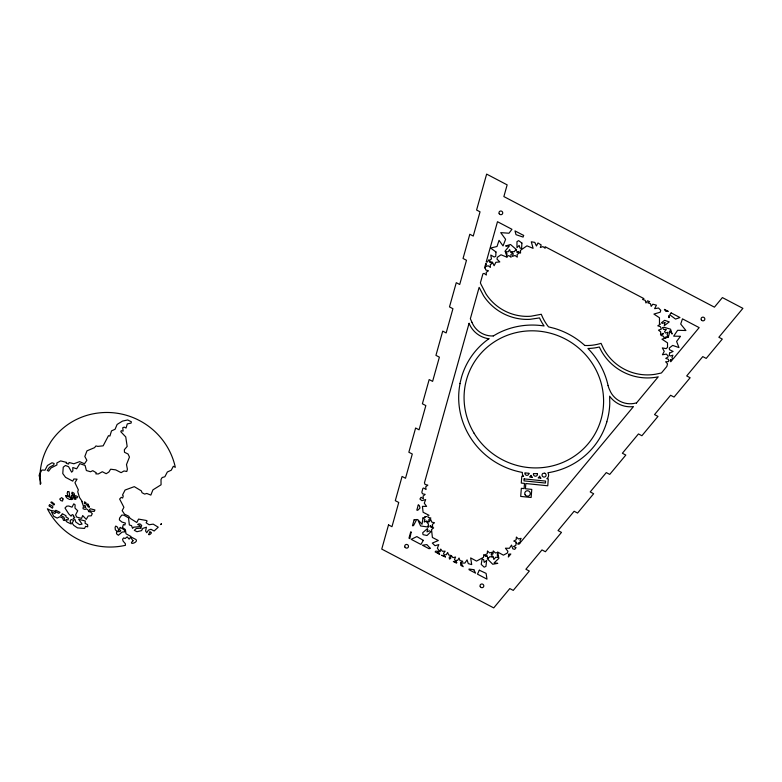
<?xml version="1.0" encoding="UTF-8"?>
<svg xmlns="http://www.w3.org/2000/svg" width="782" height="782" viewBox="0 0 782 782"><rect width="100%" height="100%" fill="white"/><g stroke="black" fill="none" stroke-linecap="round" stroke-linejoin="round"><path stroke-width="1.17" d="M61.025 515.563L61.475 514.996A23.792 23.059 28 0 0 61.934 514.273L62.267 513.725L66.02 515.719L65.913 516.892L68.425 518.417L67.956 520.05L66.304 519.502L66.118 521.086L67.086 522.044L71.26 523.989L70.048 520.841L71.211 519.502L73.723 520.392L72.139 523.06L73.772 525.377L77.496 527.889L84.515 528.437L85.629 526.335L87.692 526.833L87.652 524.683L85.072 523.324L85.297 520.998L78.679 519.258L82.071 524.096L79.529 524.634L75.776 522.034L75.033 519.61L73.205 518.446L74.789 517.361L73.342 516.345L73.694 515.406L72.247 514.556L71.074 516.159L68.806 513.96L64.994 508.026L66.744 506.169L68.767 506.013L72.022 507.195L73.782 503.833L75.092 504.801L75.004 508.114L77.721 510.793L75.6 514.82L76.714 517.088L81.582 518.378L82.677 515.563L86.245 519.365L88.219 515.964L91.279 515.817L92.276 513.696L90.429 511.78L90.937 511.174L94.241 511.408L94.935 509.952L90.243 508.75L89.549 509.717L90.194 510.9L89.686 511.878L88.474 511.575L88.679 510.538L86.196 508.72L85.111 509.473L83.039 508.711L83.234 506.853L85.776 507.528L85.13 505.631L83.273 505.68L81.866 501.8L82.354 501.702L79.5 497.469L77.731 491.702L78.347 489.874L74.945 482.699L77.047 479.171L73.84 478.985L72.746 481.125L65.551 477.343L62.775 473.56L63.244 467.177L65.453 465.495L68.581 466.688L71.651 472.172L72.853 470.881L72.794 467.528L76.656 468.799L79.813 463.667L85.091 465.437L86.382 470.52L90.526 471.751L92.775 470.676L96.264 472.768L95.824 473.863L98.297 473.96L102.305 471.732L106.186 473.706L108.874 472.045L110.633 469.2L115.716 469.874L121.112 472.641L124.006 470.969L126.792 471.478L127.398 469.171L126.489 464.576L129.46 457.05L128.043 454.01L124.485 452.279L124.358 449.699L127.163 446.463L125.755 436.933L120.799 431.732L121.22 430.696L123.136 431.117L122.735 427.754L124.211 427.138L126.049 428.037L127.3 423.893L131.102 423.111L131.347 421.791L127.681 419.954L122.451 421.107L117.124 424.44L115.081 429.259L111.503 430.892L109.92 436.033L108.473 435.701L103.146 445.848L97.76 446.385A18.582 18.006 28 0 0 97.271 446.258L95.932 445.926L94.554 447.656L86.988 450.833L84.818 456.473L86.88 460.305L84.485 463.765L79.637 461.644L73.86 463.765L69.08 462.514L68.523 464.078L66.235 463.267L66.675 462.436L60.673 460.901L56.851 462.954L56.93 464.958L51.045 467.959L48.631 471.145L47.272 470.432L49.501 467.274L53.675 465.007L54.144 463.501L52.003 462.758L47.458 465.495L45.004 470.187L41.847 470.031L39.1 475.241L40.918 483.286L40.244 484.302L40.078 473.393A68.767 66.636 28 0 1 47.37 447.685L50.85 441.81A69.051 66.91 28 0 1 100.057 412.808A68.562 66.441 28 0 1 133.087 417.588A69.53 67.379 28 0 1 142.979 422.524A68.933 66.793 28 0 1 175.315 467.333L173.33 466.268L171.268 470.197L167.348 472.005L164.865 476.746L162.187 477.528L161.004 479.415L161.072 484.781L152.93 489.864L150.838 495.094L146.762 493.462L144.631 494.087L142.041 492.728L141.346 490.871L134.289 486.648L125.071 490.04L122.5 495.074L123.282 495.925L122.637 498.036L121.259 497.313L119.636 499.043L123.908 507.303L122.158 510.636L124.514 514.165L128.649 516.149L130.193 518.378L136.782 522.503L138.561 519.101L146.117 520.431L147.104 520.949L146.126 522.806L149.108 524.732L153.194 524.145L158.238 527.176L154.132 530.998L150.975 529.287L148.492 530.137L146.742 532.708L145.569 530.988L146.439 527.195L142.803 528.388L141.513 530.636L136.958 531.711L134.309 530.323L136.351 528.476L141.278 528.153L140.77 527.459L141.747 525.66L140.525 524.223L139.059 523.813L137.632 524.497L139.841 525.533L140.037 526.589L133.624 527.205L132.569 528.339L131.523 525.621L129.353 524.976L128.522 517.86L123.869 515.191L121.787 515.074L119.578 518.075L119.372 519.932L121.924 522.053L125.384 523.09L124.895 524.976L123.39 524.585L122.471 527.439L125.384 529.59L126 533.774L131.053 536.52L129.147 539.15L127.163 536.843L125.169 538.505L123.615 537.938L122.579 539.257L123.116 541.124L125.364 543.686L125.433 545.318A68.875 66.744 28 0 1 47.379 508.789L50.498 510.402L55.131 511.203L55.845 510.323L60.038 512.327L58.806 513.315L55.102 511.506L55.561 512.718L54.75 513.5L51.456 511.77L53.694 516.267L57.145 518.075L59.891 516.755L62.677 518.026L63.489 520.401L65.023 520.46L63.899 517.166L60.996 515.573M39.941 476.531L40.087 473.403M469.092 323.249L424.45 482.846L425.125 484.517L427.862 485.123L425.721 486.815L426.053 489.542L423.697 488.027L422.906 488.359L421.83 492.21L422.466 493.784L425.193 494.38L423.062 496.081L423.394 498.808L421.029 497.284L419.924 499.033L421.909 500.666L425.691 499.551L424.264 503.168L426.601 506.384L422.417 506.365L423.101 512.259L429.044 515.309M606.861 421.821L606.724 422.26A2.708 2.62 28 0 1 606.392 423.267A75.727 73.381 28 0 1 589.941 450.999L587.937 453.003A76.538 74.173 28 0 1 547.908 472.758A4.594 4.457 28 0 1 546.813 478.74L548.299 478.887L547.752 485.778L525.827 483.54L525.416 488.75L531.78 489.395L531.134 497.489L520.695 496.423L521.34 488.33L524.087 488.613L524.497 483.403L521.271 483.071L521.819 476.189L523.617 476.375A4.594 4.457 28 0 1 522.396 472.436A76.577 74.202 28 0 1 499.874 464.664A76.03 73.674 28 0 1 460.031 383.6M636.431 403.033L658.229 376.826A51.778 50.175 28 0 1 601.387 351.079L599.305 346.993A49.94 48.396 28 0 1 587.917 348.479A76.362 73.997 28 0 1 608.054 385.467M493.266 335.957L497.635 333.474A75.815 73.459 28 0 1 544.106 325.967A49.98 48.435 28 0 1 539.502 317.912L530.196 319.31A50.81 49.237 28 0 1 483.54 295.723L479.131 287.356L470.353 318.743L471.927 322.243M427.822 515.827L428.174 517.43L430.902 518.036L428.771 519.727L429.035 521.936L430.755 519.571L431.791 522.132L434.518 522.738L432.378 524.429L432.71 527.156L430.276 525.67L430.931 527.293L433.668 527.889L431.527 529.59L432.397 537.478L438.34 540.528L432.309 543.089L435.007 545.709L438.79 544.604L437.363 548.211L439.699 551.437L435.73 551.124L435.144 551.916L439.719 554.321L437.373 552.483L440.012 551.672L440.706 549.042L442.358 551.281L445.144 551.183L443.531 553.373L444.117 554.849L446.258 554.761L447.617 552.415L448.653 554.976L451.38 555.582L452.915 557.634L455.613 557.028L454.45 559.492L455.036 560.411L457.636 560.352L459.034 558.025L460.021 560.606L462.748 561.261L460.578 562.913L460.833 565.406L463.227 566.667L460.911 562.991L464.889 563.089L467.059 559.863L468.291 563.617L471.712 564.594L470.656 557.928L476.541 561.085L483.53 557.322L483.716 554.594L485.759 556.51L487.46 556.129L484.86 554.966L487.294 553.685L487.469 550.968L489.512 552.874L492.21 552.268L491.145 554.878L493.041 553.891L493.237 550.89L495.485 552.991L497.635 552.512L497.528 551.994L503.413 555.152L507.332 553.069L507.919 551.3L505.416 548.202L509.395 548.299L511.555 545.074L512.787 548.817L514.703 549.375L516.061 547.625L513.481 546.54L515.905 545.269L516.091 542.542L516.511 542.943L516.355 542.122L513.764 541.046L516.188 539.766L516.374 537.038L518.417 538.954L521.115 538.348L519.952 540.802L520.763 542.082L633.469 406.591A24.799 24.037 28 0 1 609.637 396.171L609.774 403.688A76.03 73.674 28 0 1 606.803 421.762M505.368 251.736L508.124 251.814L509.649 249.566L510.499 252.185L512.435 252.752L511.545 251.638L514.331 251.726L515.846 249.468L516.257 250.739L516.589 249.771L510.538 244.512L505.631 245.968L509.297 246.056L505.133 251.022L506.58 255.411L507.088 253.915L505.387 251.794M53.938 504.957L54.3 504.478A15.669 15.181 28 0 0 54.466 504.107L51.739 501.927L50.82 502.279L53.714 504.801M471.976 322.35L472.69 323.934A21.368 20.713 28 0 0 493.266 335.957M636.431 403.033A1.574 1.525 28 0 0 635.786 403.053L633.811 403.483A21.71 21.036 28 0 1 610.664 392.105L609.237 388.986A19.57 18.963 28 0 1 608.073 385.467M584.78 345.488A46.871 45.415 28 0 0 599.716 343.728L601.055 343.347L603.567 348.743A48.67 47.164 28 0 0 655.453 374.246L659.91 373.307A7.888 7.644 28 0 0 661.484 372.906L666.87 366.435L667.525 363.796L665.609 361.763L668.385 361.626L668.825 360.825L668.405 359.3L665.756 358.4L668.082 356.963L668.082 355.898L666.323 354.09L662.422 354.764L664.26 351.353L662.305 347.902L666.225 348.645L667.525 347.296L667.525 342.868L661.963 339.173L664.201 338.518L663.605 336.319L660.946 335.419L663.273 333.973L663.273 333.308L660.507 334.608L660.712 331.881L658.493 330.17L661.377 329.075L660.438 326.7L657.779 325.801L660.116 324.364L660.106 323.777L659.47 324.266L659.47 317.756L653.908 314.071L660.213 312.214L660.751 310.288L658.522 308L654.622 308.675L656.421 305.175L652.814 304.198L651.191 306.378L650.458 303.719L647.799 302.82L649.695 301.647L647.564 300.816L645.942 302.996L645.209 300.337L642.55 299.438L643.899 298.597L545.074 246.692L545.152 248.275L542.904 246.604L540.303 247.513L541.173 244.942L537.996 242.977L536.452 245.988L534.79 242.391L531.291 241.804L533.109 248.324L526.921 245.841L520.431 250.377L520.568 253.114L518.319 251.442L516.677 252.019L519.395 252.879L517.137 254.424L517.273 257.161L515.025 255.489L512.415 256.398L513.285 253.818L512.816 253.231L510.929 254.521L511.066 257.249L508.818 255.587L506.863 256.261L507.186 257.268L500.998 254.776L497.352 257.298L496.981 259.135L499.825 261.931L495.866 262.283L494.107 265.743L492.445 262.146L489.61 261.667L489.825 262.351L492.513 263.143L490.265 264.687L490.402 267.415L488.154 265.743L485.544 266.652L486.414 264.072L485.847 263.358L484.576 267.903L484.938 267.366L485.788 269.986L488.476 270.777L486.218 272.322L486.355 275.049L484.107 273.387L482.924 273.798L480.402 282.801A16.011 15.513 28 0 0 481.741 285.723L485.925 293.837A47.751 46.265 28 0 0 530.968 316.221L541.291 314.276L541.818 315.557A47.272 45.806 28 0 0 548.485 326.837L554.721 328.45A76.353 73.987 28 0 1 568.573 334.119A75.639 73.293 28 0 1 584.789 345.458M488.945 338.782A24.496 23.734 28 0 1 469.112 323.406M488.916 338.743A75.805 73.459 28 0 0 461.576 376.992L460.178 382.623A2.678 2.59 28 0 0 459.972 383.591M89.412 506.443L89.383 507.303L87.828 506.668L87.936 505.583L86.186 504.664L86.646 503.794L88.376 504.263L88.581 505.925L89.412 506.443M495.974 251.98L495.749 256.3L494.234 257.043L490.773 255.04L491.438 258.91L489.317 260.768L488.975 259.732L487.46 261.98L486.238 261.95L497.489 221.707L511.946 229.292L508.994 233.232L500.715 232.625L505.612 239.321L503.041 245.91L499.043 240.348L497.01 246.496L490.607 248.031L495.974 251.98M521.897 243.046L521.614 248.52L520.001 248.05L519.15 245.431L516.99 247.659L516.97 241.638L518.613 240.631L521.897 243.046M450.852 555.992L450.686 558.456L449.464 559.091L449.239 557.273L450.852 555.992M72.609 494.195L73.86 495.661L74.466 494.517L74.036 493.217L72.091 492.191L71.719 493.638L72.609 494.195M524.136 478.907L523.979 480.862L545.435 483.051L545.592 481.096L524.136 478.907M65.942 495.583L65.844 496.629L67.223 498.242L69.618 499.502L70.517 499.082L71.162 497.86L65.942 495.583M486.639 560.411L485.954 566.373L484.205 567.185L481.213 564.418L482.132 559.032L483.687 559.677L484.234 562.375L486.639 560.411M669.558 353.083L669.304 355.233L670.242 355.996L672.891 355.204L671.904 357.736L672.931 359.153L699.157 327.619L682.461 318.851L680.711 324.051L685.912 330.512L677.632 330.287L673.664 336.152L680.506 336.28L676.606 341.451L678.981 347.589L672.676 345.409L669.255 348.049L669.5 349.72L673.126 351.431L669.558 353.083M423.013 517.86L422.036 524.282L417.637 519.463L420.618 525.973L428.536 527.078L429.044 526.198L427.832 526.726L428.507 524.087L426.62 522.034L428.331 521.965L426.737 520.939L424.215 522.024L424.9 519.385L423.013 517.86M508.808 554.243L508.339 557.019L510.851 553.998L508.808 554.243M411.156 532.229L409.817 538.612L408.976 538.172L410.745 531.819L411.156 532.229M63.029 498.916L62.531 501.047L60.908 500.627L59.706 499.053L61.71 497.606L63.029 498.916M50.283 506.56L52.345 508.202L52.834 507.283L52.629 506.159L49.618 504.576L48.943 505.856L50.283 506.56M445.369 556.931L441.586 555.298L444.42 555.894L445.369 556.931M427.656 529.248L426.972 531.877L429.504 530.802L430.911 531.711L427.001 535.523L423.023 534.634L422.7 532.728L427.226 528.779L427.656 529.248M669.988 331.079L668.463 336.622L667.095 334.755L668.082 332.223L665.433 333.015L664.563 331.568L666.362 329.525L663.576 329.388L662.471 327.609L664.016 327.277L670.555 329.173L672.139 334.041L669.988 331.079M668.366 336.974L664.808 338.342L665.961 336.798L668.366 336.974M388.527 524.888L381.753 549.091L493.725 607.897L509.805 588.582L513.246 590.39L529.326 571.056L525.885 569.247L541.965 549.922L545.406 551.73L561.486 532.395L558.045 530.587L574.125 511.252L577.566 513.06L593.646 493.735L590.205 491.927L606.285 472.592L609.735 474.4L625.815 455.065L622.374 453.257L638.454 433.932L641.895 435.74L657.975 416.405L654.534 414.597L670.614 395.262L674.055 397.07L690.135 377.745L686.694 375.937L702.774 356.602L706.214 358.41L722.294 339.075L718.854 337.267L742.9 308.352L722.392 297.58L714.425 307.16L503.872 196.575L507.147 184.865L486.639 174.103L476.59 210.026L480.031 211.834L473.257 236.056L469.816 234.248L463.042 258.471L466.483 260.279L459.708 284.492L456.268 282.683L449.494 306.906L452.934 308.714L446.16 332.937L442.72 331.128L435.945 355.351L439.386 357.159L432.612 381.372L429.171 379.563L422.397 403.786L425.838 405.594L419.064 429.817L415.623 428.008L408.849 452.221L412.29 454.029L405.516 478.252L402.075 476.443L395.301 500.666L398.742 502.474L391.968 526.697L388.527 524.888M414.098 519.854L412.446 525.748L413.483 525.66L416.659 519.492L414.098 519.854M418.243 505.035L416.826 510.108L417.705 510.304L419.993 508.065L419.26 505.387L418.243 505.035M456.708 562.502L456.532 563.148L453.335 561.466L455.935 561.838L455.486 561.124L456.708 562.502M523.637 235.431L523.09 237.083L516.012 234.668L514.976 230.886L523.637 235.431M85.746 502.591L85.424 503.52L84.358 503.706L84.534 501.809L85.746 502.591M67.711 491.673L67.164 493.266L67.79 495.485L69.803 496.541L69.07 491.683L67.711 491.673M664.915 322.604L664.299 325.654L669.255 321.901L664.622 320.307L661.464 322.741L662.276 323.396L664.915 322.604M120.233 527.42L119.363 529.561L120.692 530.636L120.057 531.525L116.948 531.78L116.459 532.708L116.577 533.842L118.375 535.279L122.07 532.083L124.739 531.858L124.26 529.815L120.233 527.42M118.776 529.844L118.209 531.183L116.772 531.056L115.325 529.834L115.101 527.293L115.746 526.071L117.163 526.814L118.776 529.844M479.327 570.195L477.479 574.144L486.981 579.139L486.101 573.382L479.327 570.195M487.724 557.439L487.294 558.358L487.948 559.394L492.699 564.252L497.763 563.353L494.126 562.854L498.848 558.416L498.681 557.595L495.768 557.185L493.813 559.443L493.207 556.481L491.78 555.885L492.533 557.077L489.767 556.686L487.988 558.739L487.724 557.439M497.86 553.588L497.176 555.024L498.623 557.331L497.86 553.588M133.018 540.743C127.349 545.787 138.844 542.532 135.99 539.531L131.787 537.371L131.073 538.075L133.018 540.743M72.052 495.231L71.025 497.186L73.078 498.261L73.694 497.088L72.052 495.231M71.797 498.202L71.064 499.6L72.902 499.16L71.797 498.202M74.818 496.169L74.261 497.225L77.066 497.87L77.672 496.717L75.737 495.69L74.818 496.169M149.919 531.926L148.541 534.546C148.893 535.68 153.8 532.21 149.919 531.926M426.19 516.521L424.401 517.273L426.19 516.521M423.316 540.362L420.931 544.448L411.195 539.336L416.855 536.589L423.316 540.362M670.77 359.779L670.233 360.492L670.761 361.763L672.324 359.886L670.77 359.779M668.942 315.82L669.03 317.57L668.942 315.82M671.142 312.908L669.744 314.765L675.55 319.076L679.959 317.541L671.142 312.908M520.04 542.952L518.945 544.272L517.625 543.969L518.671 542.757L520.04 542.952M161.473 523.676L160.701 524.556L161.473 523.676M430.129 548.182L429.162 548.769L422.388 545.22L426.855 544.595L430.129 548.182M75.522 498.3L74.456 498.505L74.72 499.356L75.952 499.287L75.522 498.3M544.702 473.198L542.962 473.374A2.053 1.994 28 0 0 542.649 476.492A2.053 1.994 28 0 0 545.816 476.17A2.053 1.994 28 0 0 544.702 473.198M668.053 311.285L665.834 311.344L664.397 309.369L668.053 311.285M537.381 473.667L533.461 473.628A2.053 1.994 28 0 0 535.465 476.209A2.053 1.994 28 0 0 537.381 473.667M528.935 473.335L524.898 472.846A2.053 1.994 28 0 0 526.687 475.329A2.053 1.994 28 0 0 528.935 473.335M532.161 477.245L529.629 476.981A4.594 4.457 28 0 0 531.037 475.309A4.594 4.457 28 0 0 532.161 477.245M540.792 478.125L538.172 477.861A4.594 4.457 28 0 0 539.639 476.052A4.594 4.457 28 0 0 540.792 478.125M473.843 569.687L469.034 569.032L469.063 569.736L475.573 573.147L473.843 569.687M404.959 547.136A1.906 1.847 28 0 0 408.233 547.273A1.906 1.847 28 0 0 406.65 544.419A1.906 1.847 28 0 0 404.959 547.136M480.265 586.686A1.906 1.847 28 0 0 483.54 586.832A1.906 1.847 28 0 0 481.956 583.978A1.906 1.847 28 0 0 480.265 586.686M499.199 213.701A1.906 1.847 28 0 0 502.474 213.848A1.906 1.847 28 0 0 500.891 210.993A1.906 1.847 28 0 0 499.199 213.701M701.307 319.858A1.906 1.847 28 0 0 704.582 319.994A1.906 1.847 28 0 0 702.998 317.14A1.906 1.847 28 0 0 701.307 319.858M525.113 494.762A2.796 2.717 28 0 0 529.932 494.898A2.796 2.717 28 0 0 527.537 490.734A2.796 2.717 28 0 0 525.113 494.762M474.048 433.169A70.243 68.073 28 0 0 594.877 434.108A70.243 68.073 28 0 0 532.562 330.815A70.243 68.073 28 0 0 474.048 433.169"/></g></svg>
